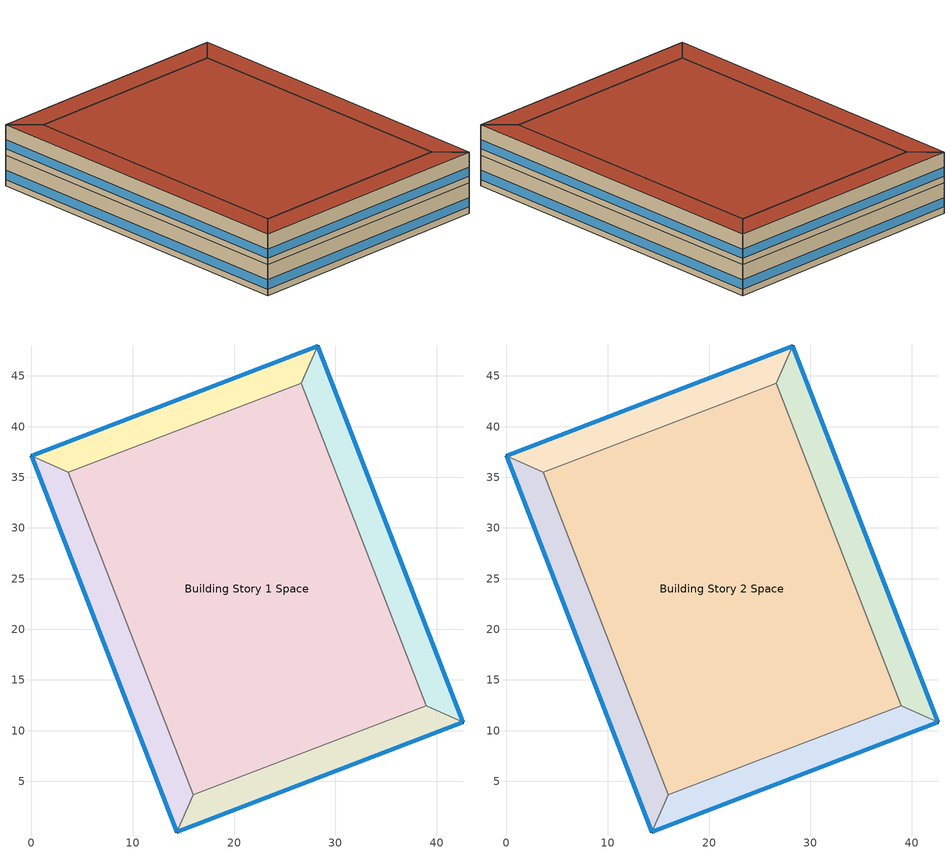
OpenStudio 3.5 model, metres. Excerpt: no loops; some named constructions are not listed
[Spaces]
Building Story 1 Space
 floor ground: 15.96,3.66 3.66,35.5 26.63,44.3 38.93,12.46 z0
 wall adiabatic (Typical Interior Wall): 3.66,35.5 15.96,3.66 38.93,12.46 26.63,44.3 3.66,35.5 z0:3.6
 ceiling adiabatic (Typical Interior Floor): 38.93,12.46 26.63,44.3 3.66,35.5 15.96,3.66 z3.6
Building Story 1 Space 1
 floor ground: 14.34,0 0,37.12 3.66,35.5 15.96,3.66 z0
 wall outside: 0,37.12 14.34,0 z0:3.6
 wall adiabatic (Typical Interior Wall): 14.34,0 15.96,3.66 3.66,35.5 0,37.12 z0:3.6
 window: 0.01,37.1 14.33,0.02 z0.76:1.84
 ceiling adiabatic (Typical Interior Ceiling): 15.96,3.66 3.66,35.5 0,37.12 14.34,0 z3.6
Building Story 1 Space 2
 floor ground: 0,37.12 28.25,47.96 26.63,44.3 3.66,35.5 z0
 wall outside: 28.25,47.96 0,37.12 z0:3.6
 wall adiabatic (Typical Interior Wall): 0,37.12 3.66,35.5 26.63,44.3 28.25,47.96 z0:3.6
 window: 28.23,47.95 0.02,37.13 z0.76:1.84
 ceiling adiabatic (Typical Interior Ceiling): 3.66,35.5 26.63,44.3 28.25,47.96 0,37.12 z3.6
Building Story 1 Space 3
 floor ground: 28.25,47.96 42.59,10.83 38.93,12.46 26.63,44.3 z0
 wall outside: 42.59,10.83 28.25,47.96 z0:3.6
 wall adiabatic (Typical Interior Wall): 28.25,47.96 26.63,44.3 38.93,12.46 42.59,10.83 z0:3.6
 window: 42.58,10.86 28.26,47.93 z0.76:1.84
 ceiling adiabatic (Typical Interior Ceiling): 26.63,44.3 38.93,12.46 42.59,10.83 28.25,47.96 z3.6
Building Story 1 Space 4
 floor ground: 42.59,10.83 14.34,0 15.96,3.66 38.93,12.46 z0
 wall outside: 14.34,0 42.59,10.83 z0:3.6
 wall adiabatic (Typical Interior Wall): 42.59,10.83 38.93,12.46 15.96,3.66 14.34,0 z0:3.6
 window: 14.36,0.01 42.57,10.83 z0.76:1.84
 ceiling adiabatic (Typical Interior Ceiling): 38.93,12.46 15.96,3.66 14.34,0 42.59,10.83 z3.6
Building Story 2 Space
 floor adiabatic (Typical Interior Floor): 15.96,3.66 3.66,35.5 26.63,44.3 38.93,12.46 z3.6
 wall adiabatic (Typical Interior Wall): 3.66,35.5 15.96,3.66 38.93,12.46 26.63,44.3 3.66,35.5 z3.6:7.2
 roof outside: 38.93,12.46 26.63,44.3 3.66,35.5 15.96,3.66 z7.2
Building Story 2 Space 1
 floor adiabatic (Typical Interior Ceiling): 14.34,0 0,37.12 3.66,35.5 15.96,3.66 z3.6
 wall outside: 0,37.12 14.34,0 z3.6:7.2
 wall adiabatic (Typical Interior Wall): 14.34,0 15.96,3.66 3.66,35.5 0,37.12 z3.6:7.2
 window: 0.01,37.1 14.33,0.02 z4.36:5.44
 roof outside: 15.96,3.66 3.66,35.5 0,37.12 14.34,0 z7.2
Building Story 2 Space 2
 floor adiabatic (Typical Interior Ceiling): 0,37.12 28.25,47.96 26.63,44.3 3.66,35.5 z3.6
 wall outside: 28.25,47.96 0,37.12 z3.6:7.2
 wall adiabatic (Typical Interior Wall): 0,37.12 3.66,35.5 26.63,44.3 28.25,47.96 z3.6:7.2
 window: 28.23,47.95 0.02,37.13 z4.36:5.44
 roof outside: 3.66,35.5 26.63,44.3 28.25,47.96 0,37.12 z7.2
Building Story 2 Space 3
 floor adiabatic (Typical Interior Ceiling): 28.25,47.96 42.59,10.83 38.93,12.46 26.63,44.3 z3.6
 wall outside: 42.59,10.83 28.25,47.96 z3.6:7.2
 wall adiabatic (Typical Interior Wall): 28.25,47.96 26.63,44.3 38.93,12.46 42.59,10.83 z3.6:7.2
 window: 42.58,10.86 28.26,47.93 z4.36:5.44
 roof outside: 26.63,44.3 38.93,12.46 42.59,10.83 28.25,47.96 z7.2
Building Story 2 Space 4
 floor adiabatic (Typical Interior Ceiling): 42.59,10.83 14.34,0 15.96,3.66 38.93,12.46 z3.6
 wall outside: 14.34,0 42.59,10.83 z3.6:7.2
 wall adiabatic (Typical Interior Wall): 42.59,10.83 38.93,12.46 15.96,3.66 14.34,0 z3.6:7.2
 window: 14.36,0.01 42.57,10.83 z4.36:5.44
 roof outside: 38.93,12.46 15.96,3.66 14.34,0 42.59,10.83 z7.2
[Schedule:Ruleset]
Name | Default Day Schedule | Summer Design Day Schedule | Winter Design Day Schedule
Clothing Schedule | Clothing Schedule Default Winter Clothes
RestaurantSitDown ACTIVITY_SCH | RestaurantSitDown ACTIVITY_SCH Default | RestaurantSitDown ACTIVITY_SCH Summer Design Day | RestaurantSitDown ACTIVITY_SCH Winter Design Day
RestaurantSitDown BLDG_LIGHT_DINING_SCH_2013 | RestaurantSitDown BLDG_LIGHT_DINING_SCH_2013 Default | RestaurantSitDown BLDG_LIGHT_DINING_SCH_2013 Summer Design Day | RestaurantSitDown BLDG_LIGHT_DINING_SCH_2013 Winter Design Day
RestaurantSitDown BLDG_LIGHT_KITCHEN_SCH_2010_2013 | RestaurantSitDown BLDG_LIGHT_KITCHEN_SCH_2010_2013 Default | RestaurantSitDown BLDG_LIGHT_KITCHEN_SCH_2010_2013 Summer Design Day | RestaurantSitDown BLDG_LIGHT_KITCHEN_SCH_2010_2013 Winter Design Day
RestaurantSitDown Rest_GAS_EQUIP_SCH | RestaurantSitDown Rest_GAS_EQUIP_SCH Default | RestaurantSitDown Rest_GAS_EQUIP_SCH Summer Design Day | RestaurantSitDown Rest_GAS_EQUIP_SCH Winter Design Day
[Schedule:Day]
Clothing Schedule Default Winter Clothes; RestaurantSitDown BLDG_LIGHT_DINING_SCH_2013 Summer Design Day; RestaurantSitDown BLDG_LIGHT_KITCHEN_SCH_2010_2013 Summer Design Day: 24, 0, 1
Clothing Schedule Summer Clothes: 24, 0, 0.5
Air Velocity Schedule Default: 24, 0, 0.2
Work Efficiency Schedule Default; RestaurantSitDown BLDG_LIGHT_DINING_SCH_2013 Winter Design Day; RestaurantSitDown BLDG_LIGHT_KITCHEN_SCH_2010_2013 Winter Design Day; RestaurantSitDown Rest_GAS_EQUIP_SCH Winter Design Day: 24, 0, 0
RestaurantSitDown BLDG_OCC_SCH Sat Day: Yes, 8, 30, 0, 9, 30, 0.05, 10, 30, 0.5, 11, 30, 0.5, 12, 30, 0.7, 13, 0, 0.3, 15, 0, 0.3, 16, 0, 0.7, 16, 30, 0.05, 17, 30, 0, 24, 0, 0
RestaurantSitDown BLDG_OCC_SCH Wkdy Day: Yes, 7, 30, 0, 8, 30, 0.05, 9, 30, 0.1, 10, 30, 0.4, 11, 30, 0.6, 12, 30, 0.8, 13, 0, 0.2, 14, 0, 0.25, 15, 0, 0.5, 15, 15, 0.8, 15, 30, 0.2, 16, 30, 0.05, 17, 30, 0, 24, 0, 0
RestaurantSitDown ACTIVITY_SCH Default; autogen RestaurantSitDown ACTIVITY_SCH 0_day_sch; autogen RestaurantSitDown ACTIVITY_SCH 1_day_sch: Yes, 24, 0, 120
RestaurantSitDown ACTIVITY_SCH Winter Design Day; RestaurantSitDown ACTIVITY_SCH Summer Design Day: 24, 0, 120
RestaurantSitDown BLDG_LIGHT_DINING_SCH_2013 Default: Yes, 8, 0, 0.15, 9, 0, 0.2158, 10, 0, 0.2816, 11, 0, 0.37545, 12, 0, 0.4693, 12, 45, 0.657, 13, 45, 0.442486, 14, 30, 0.2816, 15, 30, 0.3285, 16, 30, 0.1877, 17, 30, 0.15, 24, 0, 0.15
RestaurantSitDown BLDG_LIGHT_DINING_SCH_2013 Sat Day: Yes, 8, 0, 0.15, 9, 0, 0.2158, 10, 0, 0.2816, 11, 0, 0.42235, 12, 0, 0.5631, 13, 0, 0.71334, 13, 15, 0.7509, 13, 30, 0.8447, 14, 30, 0.4693, 15, 30, 0.2816, 16, 30, 0.8447, 17, 30, 0.15, 24, 0, 0.15
RestaurantSitDown BLDG_LIGHT_DINING_SCH_2013 Wkdy Day: Yes, 7, 30, 0.15, 8, 30, 0.1877, 9, 30, 0.3754, 10, 0, 0.3754, 11, 0, 0.46925, 12, 0, 0.5631, 13, 0, 0.724014, 13, 45, 0.8447, 14, 30, 0.4693, 15, 30, 0.2816, 16, 30, 0.1408, 17, 30, 0.15, 24, 0, 0.15
RestaurantSitDown BLDG_EQUIP_SCH Default|Sat|Wkdy Day; RestaurantSitDown Rest_GAS_EQUIP_SCH Default|Sat|Wkdy Day; autogen Schedule Rule 6 1_day_sch; autogen Schedule Rule 10 1_day_sch: Yes, 0, 30, 0.03, 1, 30, 0.02, 2, 30, 0.03, 3, 30, 0.02, 4, 30, 0.05, 5, 30, 0.12, 6, 30, 0.13, 7, 30, 0.15, 8, 30, 0.18, 9, 30, 0.21, 10, 30, 0.26, 11, 30, 0.29, 12, 30, 0.27, 13, 30, 0.25, 14, 30, 0.23, 15, 0, 0.23, 16, 0, 0.245, 17, 0, 0.26, 17, 30, 0.26, 18, 30, 0.24, 19, 30, 0.22, 20, 30, 0.2, 21, 30, 0.18, 22, 30, 0.09, 23, 30, 0.03, 24, 0, 0.03
RestaurantSitDown BLDG_LIGHT_KITCHEN_SCH_2010_2013 Default: Yes, 8, 0, 0.15, 9, 0, 0.198345, 10, 0, 0.24669, 11, 0, 0.32892, 12, 0, 0.41115, 12, 45, 0.57561, 13, 45, 0.387656, 14, 30, 0.24669, 15, 30, 0.287805, 16, 30, 0.16446, 17, 30, 0.15, 24, 0, 0.15
RestaurantSitDown BLDG_LIGHT_KITCHEN_SCH_2010_2013 Sat Day: Yes, 8, 0, 0.15, 9, 0, 0.198345, 10, 0, 0.24669, 11, 0, 0.370035, 12, 0, 0.49338, 13, 0, 0.624948, 13, 15, 0.65784, 13, 30, 0.74007, 14, 30, 0.41115, 15, 30, 0.24669, 16, 30, 0.74007, 17, 30, 0.15, 24, 0, 0.15
RestaurantSitDown BLDG_LIGHT_KITCHEN_SCH_2010_2013 Wkdy Day: Yes, 7, 30, 0.15, 8, 30, 0.16446, 9, 30, 0.32892, 10, 0, 0.32892, 11, 0, 0.41115, 12, 0, 0.49338, 13, 0, 0.634346, 13, 45, 0.74007, 14, 30, 0.41115, 15, 30, 0.24669, 16, 30, 0.123345, 17, 30, 0.15, 24, 0, 0.15
RestaurantSitDown Rest_GAS_EQUIP_SCH Default: Yes, 0, 30, 0.025, 1, 30, 0.0241667, 2, 30, 0.0233333, 3, 30, 0.0225, 4, 30, 0.0216667, 5, 30, 0.0208333, 6, 30, 0.02, 7, 30, 0.05, 8, 30, 0.12, 9, 30, 0.13, 10, 30, 0.15, 11, 30, 0.18, 12, 30, 0.2, 13, 30, 0.16, 14, 30, 0.09, 15, 0, 0.26, 16, 0, 0.24, 16, 15, 0.22, 16, 30, 0.03, 17, 30, 0.02, 18, 30, 0.03, 19, 30, 0.0291667, 20, 30, 0.0283333, 21, 30, 0.0275, 22, 30, 0.0266667, 23, 30, 0.0258333, 24, 0, 0.025
RestaurantSitDown Rest_GAS_EQUIP_SCH Summer Design Day: 24, 0, 0.29
21 space(s) Occ Sch Sunday 1: Yes, 7, 30, 0, 8, 30, 0.044958, 9, 30, 0.404622, 10, 30, 0, 11, 30, 0.269748, 12, 30, 0.314706, 13, 0, 0.044958, 14, 0, 0.089916, 15, 0, 0.179832, 16, 0, 0.089916, 16, 30, 0.044958, 17, 30, 0, 24, 0, 0
21 space(s) Occ Sch Saturday 1: Yes, 7, 30, 0, 8, 30, 0.044958, 9, 30, 0.404622, 10, 30, 0, 11, 30, 0.089916, 12, 30, 0.044958, 13, 0, 0, 14, 0, 0, 15, 0, 0.359664, 16, 0, 0.179832, 16, 30, 0.044958, 17, 30, 0, 24, 0, 0
21 space(s) Occ Sch Sunday 2; 21 space(s) Occ Sch Sunday 3: Yes, 8, 0, 0, 9, 0, 1, 10, 0, 1, 11, 0, 0, 12, 0, 1, 13, 0, 1, 14, 0, 1, 14, 30, 1, 15, 30, 1, 16, 30, 1, 17, 0, 1, 24, 0, 0
21 space(s) Occ Sch Saturday 2; 21 space(s) Occ Sch Saturday 3: Yes, 8, 0, 0, 9, 0, 1, 10, 0, 1, 11, 0, 0, 12, 0, 1, 13, 0, 1, 14, 0, 1, 14, 30, 0, 15, 30, 1, 16, 0, 0, 17, 0, 1, 24, 0, 0
RestaurantSitDown HTGSETP_SCH_NO_OPTIMUM Default|Sat|Wkdy Day; autogen Schedule Rule 15 1_day_sch: Yes, 4, 0, 15.6, 24, 0, 21
RestaurantSitDown CLGSETP_SCH_NO_OPTIMUM Default|Sat|Wkdy Day; autogen Schedule Rule 16 1_day_sch: Yes, 4, 0, 30, 24, 0, 24
RestaurantSitDown HTGSETP_KITCHEN_SCH_NO_OPTIMUM Default|Sat|Wkdy Day; autogen Schedule Rule 17 1_day_sch: Yes, 1, 0, 19, 4, 0, 15.6, 24, 0, 19
RestaurantSitDown CLGSETP_KITCHEN_SCH_NO_OPTIMUM Default|Sat|Wkdy Day; autogen Schedule Rule 18 1_day_sch: Yes, 1, 0, 26, 4, 0, 30, 24, 0, 26
[Schedule:Rule]
Schedule Rule 1: Schedule Ruleset=Clothing Schedule; Rule Order=0; Day Schedule=Clothing Schedule Summer Clothes; Date Specification Type=DateRange; Start Month=5; Start Day=1; End Month=9; End Day=30
Schedule Rule 4: Schedule Ruleset=RestaurantSitDown BLDG_LIGHT_DINING_SCH_2013; Rule Order=1; Day Schedule=RestaurantSitDown BLDG_LIGHT_DINING_SCH_2013 Sat Day; Date Specification Type=DateRange; Start Month=1; Start Day=1; End Month=12; End Day=31; Apply Saturday=Yes
Schedule Rule 5: Schedule Ruleset=RestaurantSitDown BLDG_LIGHT_DINING_SCH_2013; Rule Order=0; Day Schedule=RestaurantSitDown BLDG_LIGHT_DINING_SCH_2013 Wkdy Day; Date Specification Type=DateRange; Start Month=1; Start Day=1; End Month=12; End Day=31; Apply Monday=Yes; Apply Tuesday=Yes; Apply Wednesday=Yes; Apply Thursday=Yes; Apply Friday=Yes
Schedule Rule 8: Schedule Ruleset=RestaurantSitDown BLDG_LIGHT_KITCHEN_SCH_2010_2013; Rule Order=1; Day Schedule=RestaurantSitDown BLDG_LIGHT_KITCHEN_SCH_2010_2013 Sat Day; Date Specification Type=DateRange; Start Month=1; Start Day=1; End Month=12; End Day=31; Apply Saturday=Yes
Schedule Rule 9: Schedule Ruleset=RestaurantSitDown BLDG_LIGHT_KITCHEN_SCH_2010_2013; Rule Order=0; Day Schedule=RestaurantSitDown BLDG_LIGHT_KITCHEN_SCH_2010_2013 Wkdy Day; Date Specification Type=DateRange; Start Month=1; Start Day=1; End Month=12; End Day=31; Apply Monday=Yes; Apply Tuesday=Yes; Apply Wednesday=Yes; Apply Thursday=Yes; Apply Friday=Yes
Schedule Rule 10: Schedule Ruleset=RestaurantSitDown Rest_GAS_EQUIP_SCH; Rule Order=0; Day Schedule=RestaurantSitDown Rest_GAS_EQUIP_SCH Default|Sat|Wkdy Day; Date Specification Type=DateRange; Start Month=1; Start Day=1; End Month=12; End Day=31; Apply Saturday=Yes; Apply Monday=Yes; Apply Tuesday=Yes; Apply Wednesday=Yes; Apply Thursday=Yes; Apply Friday=Yes
autogen RestaurantSitDown ACTIVITY_SCH 0: Schedule Ruleset=RestaurantSitDown ACTIVITY_SCH; Rule Order=0; Day Schedule=autogen RestaurantSitDown ACTIVITY_SCH 0_day_sch; Date Specification Type=SpecificDates; Apply Saturday=Yes; Apply Monday=Yes; Apply Tuesday=Yes; Apply Wednesday=Yes; Apply Thursday=Yes; Apply Friday=Yes; Apply Sunday=Yes; Specific Month 1=1; Specific Day 1=7; Specific Month 2=1; Specific Day 2=14; Specific Month 3=1; Specific Day 3=21; Specific Month 4=1; Specific Day 4=28; Specific Month 5=2; Specific Day 5=4; Specific Month 6=2; Specific Day 6=11; Specific Month 7=2; Specific Day 7=18; Specific Month 8=2; Specific Day 8=25; Specific Month 9=3; Specific Day 9=4; Specific Month 10=3; Specific Day 10=11; Specific Month 11=3; Specific Day 11=18; Specific Month 12=3; Specific Day 12=25; Specific Month 13=4; Specific Day 13=1; Specific Month 14=4; Specific Day 14=8; Specific Month 15=4; Specific Day 15=15; Specific Month 16=4; Specific Day 16=22; Specific Month 17=4; Specific Day 17=29; Specific Month 18=5; Specific Day 18=6; Specific Month 19=5; Specific Day 19=13; Specific Month 20=5; Specific Day 20=20; Specific Month 21=5; Specific Day 21=27; Specific Month 22=6; Specific Day 22=3; Specific Month 23=6; Specific Day 23=10; Specific Month 24=6; Specific Day 24=17; Specific Month 25=6; Specific Day 25=24; Specific Month 26=7; Specific Day 26=1; Specific Month 27=7; Specific Day 27=8; Specific Month 28=7; Specific Day 28=15; Specific Month 29=7; Specific Day 29=22; Specific Month 30=7; Specific Day 30=29; Specific Month 31=8; Specific Day 31=5; Specific Month 32=8; Specific Day 32=12; Specific Month 33=8; Specific Day 33=19; Specific Month 34=8; Specific Day 34=26; Specific Month 35=9; Specific Day 35=2; Specific Month 36=9; Specific Day 36=9; Specific Month 37=9; Specific Day 37=16; Specific Month 38=9; Specific Day 38=23; Specific Month 39=9; Specific Day 39=30; Specific Month 40=10; Specific Day 40=7; Specific Month 41=10; Specific Day 41=14; Specific Month 42=10; Specific Day 42=21; Specific Month 43=10; Specific Day 43=28; Specific Month 44=11; Specific Day 44=4; Specific Month 45=11; Specific Day 45=11; Specific Month 46=11; Specific Day 46=18; Specific Month 47=11; Specific Day 47=25; Specific Month 48=12; Specific Day 48=2; Specific Month 49=12; Specific Day 49=9; Specific Month 50=12; Specific Day 50=16; Specific Month 51=12; Specific Day 51=23; Specific Month 52=12; Specific Day 52=30
autogen RestaurantSitDown ACTIVITY_SCH 1: Schedule Ruleset=RestaurantSitDown ACTIVITY_SCH; Rule Order=1; Day Schedule=autogen RestaurantSitDown ACTIVITY_SCH 1_day_sch; Date Specification Type=SpecificDates; Apply Saturday=Yes; Apply Monday=Yes; Apply Tuesday=Yes; Apply Wednesday=Yes; Apply Thursday=Yes; Apply Friday=Yes; Apply Sunday=Yes; Specific Month 1=1; Specific Day 1=1; Specific Month 2=1; Specific Day 2=8; Specific Month 3=1; Specific Day 3=15; Specific Month 4=1; Specific Day 4=22; Specific Month 5=1; Specific Day 5=29; Specific Month 6=2; Specific Day 6=5; Specific Month 7=2; Specific Day 7=12; Specific Month 8=2; Specific Day 8=19; Specific Month 9=2; Specific Day 9=26; Specific Month 10=3; Specific Day 10=5; Specific Month 11=3; Specific Day 11=12; Specific Month 12=3; Specific Day 12=19; Specific Month 13=3; Specific Day 13=26; Specific Month 14=4; Specific Day 14=2; Specific Month 15=4; Specific Day 15=9; Specific Month 16=4; Specific Day 16=16; Specific Month 17=4; Specific Day 17=23; Specific Month 18=4; Specific Day 18=30; Specific Month 19=5; Specific Day 19=7; Specific Month 20=5; Specific Day 20=14; Specific Month 21=5; Specific Day 21=21; Specific Month 22=5; Specific Day 22=28; Specific Month 23=6; Specific Day 23=4; Specific Month 24=6; Specific Day 24=11; Specific Month 25=6; Specific Day 25=18; Specific Month 26=6; Specific Day 26=25; Specific Month 27=7; Specific Day 27=2; Specific Month 28=7; Specific Day 28=9; Specific Month 29=7; Specific Day 29=16; Specific Month 30=7; Specific Day 30=23; Specific Month 31=7; Specific Day 31=30; Specific Month 32=8; Specific Day 32=6; Specific Month 33=8; Specific Day 33=13; Specific Month 34=8; Specific Day 34=20; Specific Month 35=8; Specific Day 35=27; Specific Month 36=9; Specific Day 36=3; Specific Month 37=9; Specific Day 37=10; Specific Month 38=9; Specific Day 38=17; Specific Month 39=9; Specific Day 39=24; Specific Month 40=10; Specific Day 40=1; Specific Month 41=10; Specific Day 41=8; Specific Month 42=10; Specific Day 42=15; Specific Month 43=10; Specific Day 43=22; Specific Month 44=10; Specific Day 44=29; Specific Month 45=11; Specific Day 45=5; Specific Month 46=11; Specific Day 46=12; Specific Month 47=11; Specific Day 47=19; Specific Month 48=11; Specific Day 48=26; Specific Month 49=12; Specific Day 49=3; Specific Month 50=12; Specific Day 50=10; Specific Month 51=12; Specific Day 51=17; Specific Month 52=12; Specific Day 52=24; Specific Month 53=12; Specific Day 53=31
autogen Schedule Rule 10 1: Schedule Ruleset=RestaurantSitDown Rest_GAS_EQUIP_SCH; Rule Order=1; Day Schedule=autogen Schedule Rule 10 1_day_sch; Date Specification Type=SpecificDates; Apply Saturday=Yes; Apply Monday=Yes; Apply Tuesday=Yes; Apply Wednesday=Yes; Apply Thursday=Yes; Apply Friday=Yes; Apply Sunday=Yes; Specific Month 1=1; Specific Day 1=7; Specific Month 2=1; Specific Day 2=14; Specific Month 3=1; Specific Day 3=21; Specific Month 4=1; Specific Day 4=28; Specific Month 5=2; Specific Day 5=4; Specific Month 6=2; Specific Day 6=11; Specific Month 7=2; Specific Day 7=18; Specific Month 8=2; Specific Day 8=25; Specific Month 9=3; Specific Day 9=4; Specific Month 10=3; Specific Day 10=11; Specific Month 11=3; Specific Day 11=18; Specific Month 12=3; Specific Day 12=25; Specific Month 13=4; Specific Day 13=1; Specific Month 14=4; Specific Day 14=8; Specific Month 15=4; Specific Day 15=15; Specific Month 16=4; Specific Day 16=22; Specific Month 17=4; Specific Day 17=29; Specific Month 18=5; Specific Day 18=6; Specific Month 19=5; Specific Day 19=13; Specific Month 20=5; Specific Day 20=20; Specific Month 21=5; Specific Day 21=27; Specific Month 22=6; Specific Day 22=3; Specific Month 23=6; Specific Day 23=10; Specific Month 24=6; Specific Day 24=17; Specific Month 25=6; Specific Day 25=24; Specific Month 26=7; Specific Day 26=1; Specific Month 27=7; Specific Day 27=8; Specific Month 28=7; Specific Day 28=15; Specific Month 29=7; Specific Day 29=22; Specific Month 30=7; Specific Day 30=29; Specific Month 31=8; Specific Day 31=5; Specific Month 32=8; Specific Day 32=12; Specific Month 33=8; Specific Day 33=19; Specific Month 34=8; Specific Day 34=26; Specific Month 35=9; Specific Day 35=2; Specific Month 36=9; Specific Day 36=9; Specific Month 37=9; Specific Day 37=16; Specific Month 38=9; Specific Day 38=23; Specific Month 39=9; Specific Day 39=30; Specific Month 40=10; Specific Day 40=7; Specific Month 41=10; Specific Day 41=14; Specific Month 42=10; Specific Day 42=21; Specific Month 43=10; Specific Day 43=28; Specific Month 44=11; Specific Day 44=4; Specific Month 45=11; Specific Day 45=11; Specific Month 46=11; Specific Day 46=18; Specific Month 47=11; Specific Day 47=25; Specific Month 48=12; Specific Day 48=2; Specific Month 49=12; Specific Day 49=9; Specific Month 50=12; Specific Day 50=16; Specific Month 51=12; Specific Day 51=23; Specific Month 52=12; Specific Day 52=30
